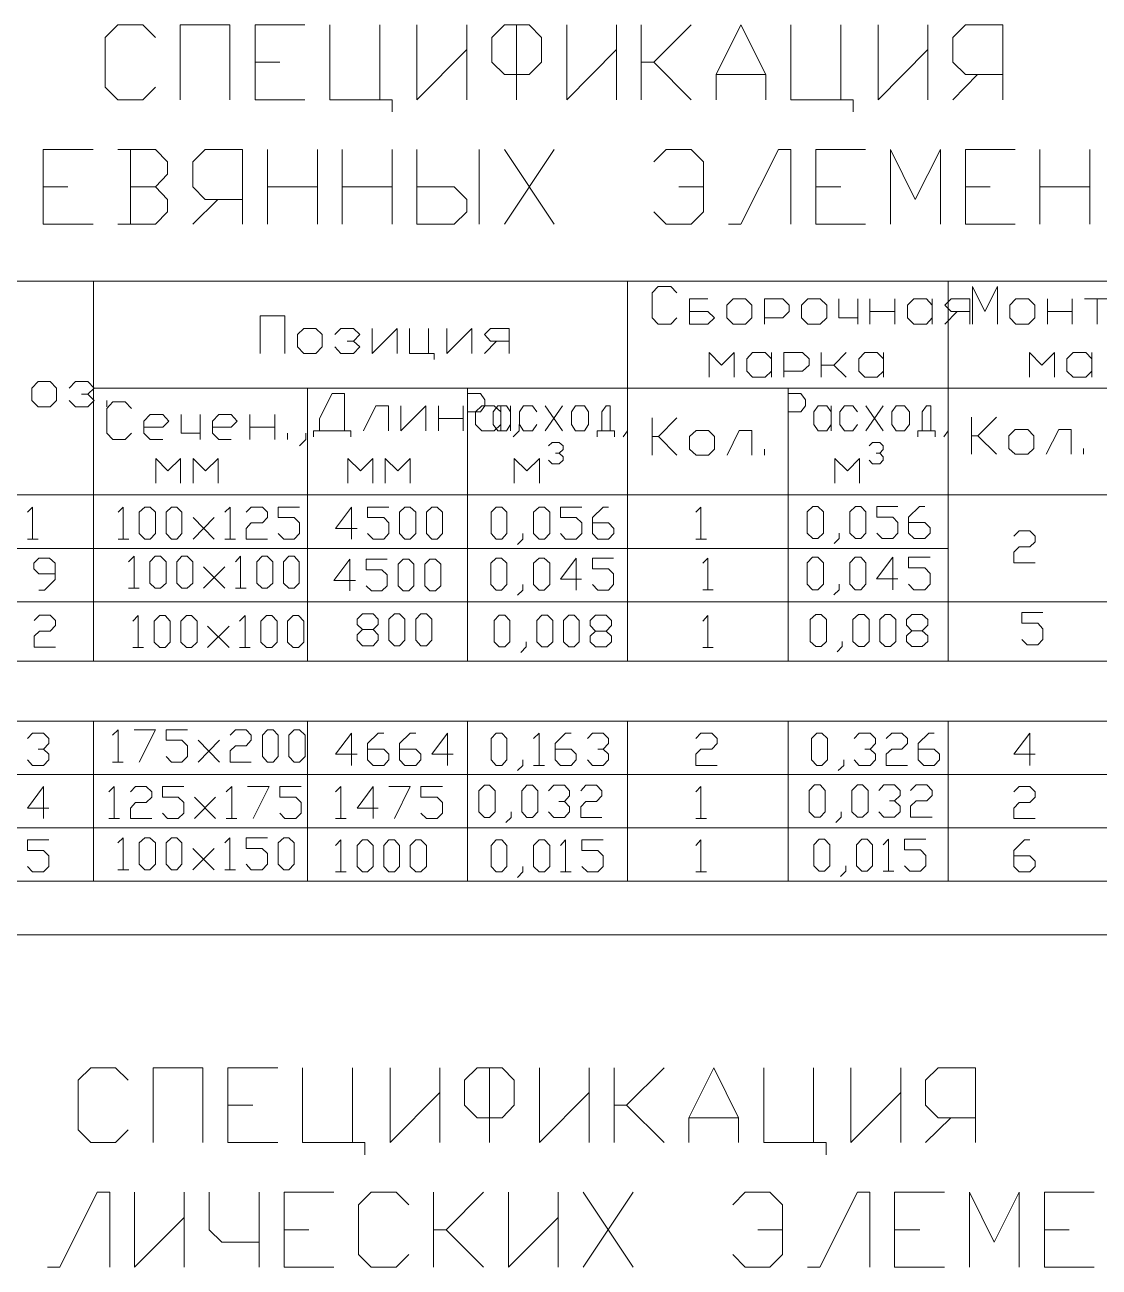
# Model space of a CAD drawing. Header units: millimetres. Extents: x -258556 to -95372, y 16759 to 83874.
# Drawn here: x -128299.7 to -128199.5, y 41719.9 to 41835.8 of the extents above; entities that cross this region are included whole.
import ezdxf

# ---------------------------------------------------------------- set-up
doc = ezdxf.new("R2010")
doc.units = ezdxf.units.MM
doc.header["$LTSCALE"] = 0.5

msp = doc.modelspace()

# ---------------------------------------------------------------- linework, layer by layer
at = {"color": 7, "linetype": 'Continuous', "lineweight": 5, "true_color": 0x000007}
for points in [[(-128287.555, 41830.008), (-128288.725, 41828.838), (-128291.066, 41828.838), (-128292.236, 41830.008), (-128292.236, 41834.655), (-128291.066, 41835.825), (-128288.725, 41835.825), (-128287.555, 41834.655)], [(-128285.249, 41828.838), (-128285.249, 41835.825), (-128280.602, 41835.825), (-128280.602, 41828.838)], [(-128278.261, 41828.838), (-128278.261, 41835.825), (-128273.615, 41835.825)], [(-128271.274, 41828.838), (-128271.274, 41835.825), (-128271.274, 41828.838), (-128266.628, 41828.838), (-128266.628, 41835.825), (-128266.628, 41828.838), (-128265.457, 41828.838), (-128265.457, 41827.702)], [(-128263.151, 41835.825), (-128263.151, 41828.838), (-128258.505, 41833.519), (-128258.505, 41828.838), (-128258.505, 41835.825)], [(-128253.858, 41828.838), (-128253.858, 41835.825), (-128254.994, 41835.825), (-128256.164, 41834.655), (-128256.164, 41832.349), (-128254.994, 41831.179), (-128252.688, 41831.179), (-128251.517, 41832.349), (-128251.517, 41834.655), (-128252.688, 41835.825), (-128253.858, 41835.825)], [(-128249.177, 41835.825), (-128249.177, 41828.838), (-128244.53, 41833.519), (-128244.53, 41828.838), (-128244.53, 41835.825)], [(-128242.224, 41828.838), (-128242.224, 41835.825), (-128242.224, 41835.825)], [(-128237.578, 41835.825), (-128241.054, 41832.349), (-128242.224, 41832.349)], [(-128235.237, 41828.838), (-128235.237, 41831.179), (-128232.931, 41835.825), (-128230.59, 41831.179), (-128230.59, 41828.838)], [(-128228.25, 41828.838), (-128228.25, 41835.825), (-128228.25, 41828.838), (-128223.603, 41828.838), (-128223.603, 41835.825), (-128223.603, 41828.838), (-128222.433, 41828.838), (-128222.433, 41827.702)], [(-128220.127, 41835.825), (-128220.127, 41828.838), (-128215.48, 41833.519), (-128215.48, 41828.838), (-128215.48, 41835.825)], [(-128213.14, 41828.838), (-128210.834, 41831.179), (-128208.493, 41831.179), (-128208.493, 41835.825), (-128211.969, 41835.825), (-128213.14, 41834.655), (-128213.14, 41832.349), (-128211.969, 41831.179), (-128208.493, 41831.179), (-128208.493, 41828.838)], [(-128278.261, 41832.349), (-128275.955, 41832.349), (-128275.955, 41832.349)], [(-128241.054, 41832.349), (-128237.578, 41828.838), (-128237.578, 41828.838)], [(-128235.237, 41831.179), (-128230.59, 41831.179), (-128230.59, 41831.179)], [(-128278.261, 41828.838), (-128273.615, 41828.838), (-128273.615, 41828.838)], [(-128298.018, 41817.239), (-128298.018, 41824.191), (-128293.372, 41824.191)], [(-128287.555, 41820.715), (-128286.419, 41821.885), (-128286.419, 41823.056), (-128287.555, 41824.191), (-128291.066, 41824.191)], [(-128289.895, 41824.191), (-128289.895, 41817.239), (-128289.895, 41817.239)], [(-128284.078, 41817.239), (-128281.738, 41819.545), (-128279.432, 41819.545), (-128279.432, 41824.191), (-128282.908, 41824.191), (-128284.078, 41823.056), (-128284.078, 41820.715), (-128282.908, 41819.545), (-128279.432, 41819.545), (-128279.432, 41817.239)], [(-128277.091, 41817.239), (-128277.091, 41824.191), (-128277.091, 41824.191)], [(-128272.445, 41824.191), (-128272.445, 41817.239), (-128272.445, 41817.239)], [(-128270.138, 41817.239), (-128270.138, 41824.191), (-128270.138, 41824.191)], [(-128265.457, 41824.191), (-128265.457, 41817.239), (-128265.457, 41817.239)], [(-128263.151, 41817.239), (-128259.675, 41817.239), (-128258.505, 41818.375), (-128258.505, 41819.545), (-128259.675, 41820.715), (-128263.151, 41820.715), (-128263.151, 41817.239), (-128263.151, 41824.191)], [(-128257.334, 41824.191), (-128257.334, 41817.239), (-128257.334, 41817.239)], [(-128254.994, 41817.239), (-128250.347, 41824.191), (-128250.347, 41824.191)], [(-128254.994, 41824.191), (-128250.347, 41817.239), (-128250.347, 41817.239)], [(-128241.054, 41818.375), (-128239.884, 41817.239), (-128237.578, 41817.239), (-128236.407, 41818.375), (-128236.407, 41820.715), (-128238.713, 41820.715), (-128236.407, 41820.715), (-128236.407, 41823.056), (-128237.578, 41824.191), (-128239.884, 41824.191), (-128241.054, 41823.056)], [(-128234.067, 41817.239), (-128232.931, 41817.239), (-128229.42, 41824.191), (-128228.25, 41824.191), (-128228.25, 41817.239)], [(-128225.944, 41817.239), (-128225.944, 41824.191), (-128221.297, 41824.191)], [(-128218.957, 41817.239), (-128218.957, 41824.191), (-128216.65, 41819.545), (-128214.31, 41824.191), (-128214.31, 41817.239)], [(-128211.969, 41817.239), (-128211.969, 41824.191), (-128207.323, 41824.191)], [(-128205.017, 41817.239), (-128205.017, 41824.191), (-128205.017, 41824.191)], [(-128200.37, 41824.191), (-128200.37, 41817.239), (-128200.37, 41817.239)], [(-128298.018, 41820.715), (-128295.712, 41820.715), (-128295.712, 41820.715)], [(-128291.066, 41817.239), (-128287.555, 41817.239), (-128286.419, 41818.375), (-128286.419, 41819.545), (-128287.555, 41820.715), (-128289.895, 41820.715)], [(-128277.091, 41820.715), (-128272.445, 41820.715), (-128272.445, 41820.715)], [(-128270.138, 41820.715), (-128265.457, 41820.715), (-128265.457, 41820.715)], [(-128225.944, 41820.715), (-128223.603, 41820.715), (-128223.603, 41820.715)], [(-128211.969, 41820.715), (-128209.663, 41820.715), (-128209.663, 41820.715)], [(-128205.017, 41820.715), (-128200.37, 41820.715), (-128200.37, 41820.715)], [(-128298.018, 41817.239), (-128293.372, 41817.239), (-128293.372, 41817.239)], [(-128225.944, 41817.239), (-128221.297, 41817.239), (-128221.297, 41817.239)], [(-128211.969, 41817.239), (-128207.323, 41817.239), (-128207.323, 41817.239)], [(-128238.885, 41808.496), (-128239.471, 41807.911), (-128240.641, 41807.911), (-128241.192, 41808.496), (-128241.192, 41810.837), (-128240.641, 41811.422), (-128239.471, 41811.422), (-128238.885, 41810.837)], [(-128211.315, 41807.911), (-128211.315, 41811.422), (-128210.145, 41809.081), (-128208.975, 41811.422), (-128208.975, 41807.911)], [(-128235.994, 41810.251), (-128237.715, 41810.251), (-128237.715, 41807.911), (-128235.994, 41807.911), (-128235.375, 41808.496), (-128235.994, 41809.081), (-128237.715, 41809.081)], [(-128230.728, 41807.911), (-128230.728, 41810.251), (-128229.007, 41810.251), (-128228.422, 41809.666), (-128228.422, 41809.081), (-128229.007, 41808.496), (-128230.728, 41808.496)], [(-128223.775, 41810.251), (-128223.775, 41808.496), (-128222.02, 41808.496), (-128222.02, 41810.251), (-128222.02, 41807.911)], [(-128220.884, 41807.911), (-128220.884, 41810.251), (-128220.884, 41809.081), (-128218.543, 41809.081), (-128218.543, 41810.251), (-128218.543, 41807.911)], [(-128213.897, 41807.911), (-128212.727, 41809.081), (-128213.312, 41809.081), (-128213.897, 41809.666), (-128213.312, 41810.251), (-128211.556, 41810.251), (-128211.556, 41809.081), (-128212.727, 41809.081), (-128211.556, 41809.081), (-128211.556, 41807.911)], [(-128204.328, 41807.911), (-128204.328, 41810.251), (-128204.328, 41809.081), (-128202.022, 41809.081), (-128202.022, 41810.251), (-128202.022, 41807.911)], [(-128199.682, 41807.911), (-128199.682, 41810.251), (-128200.852, 41810.251), (-128198.511, 41810.251)], [(-128277.78, 41805.157), (-128277.78, 41808.668), (-128275.473, 41808.668), (-128275.473, 41805.157)], [(-128270.827, 41806.947), (-128270.242, 41807.498), (-128269.071, 41807.498), (-128268.486, 41806.947), (-128269.071, 41806.328), (-128269.657, 41806.328), (-128269.071, 41806.328), (-128268.486, 41805.777), (-128269.071, 41805.157), (-128270.242, 41805.157), (-128270.827, 41805.777)], [(-128267.316, 41807.498), (-128267.316, 41805.157), (-128265.01, 41807.498), (-128265.01, 41805.157)], [(-128263.84, 41807.498), (-128263.84, 41805.157), (-128262.084, 41805.157), (-128262.084, 41807.498), (-128262.084, 41805.157), (-128261.534, 41805.157), (-128261.534, 41804.607)], [(-128260.363, 41807.498), (-128260.363, 41805.157), (-128258.023, 41807.498), (-128258.023, 41805.157)], [(-128256.852, 41805.157), (-128255.717, 41806.328), (-128256.302, 41806.328), (-128256.852, 41806.947), (-128256.302, 41807.498), (-128254.546, 41807.498), (-128254.546, 41806.328), (-128255.717, 41806.328), (-128254.546, 41806.328), (-128254.546, 41805.157)], [(-128235.891, 41802.955), (-128235.891, 41805.261), (-128234.721, 41804.09), (-128233.55, 41805.261), (-128233.55, 41802.955)], [(-128228.904, 41802.955), (-128228.904, 41805.261), (-128227.183, 41805.261), (-128226.563, 41804.676), (-128226.563, 41804.09), (-128227.183, 41803.505), (-128228.904, 41803.505)], [(-128225.427, 41802.955), (-128225.427, 41805.261), (-128225.427, 41804.09), (-128224.257, 41804.09), (-128223.087, 41805.261), (-128224.257, 41804.09), (-128223.087, 41802.955)], [(-128205.98, 41802.955), (-128205.98, 41805.261), (-128204.845, 41804.09), (-128203.674, 41805.261), (-128203.674, 41802.955)], [(-128295.609, 41801.922), (-128295.024, 41802.542), (-128293.853, 41802.542), (-128293.268, 41801.922), (-128293.853, 41801.371), (-128294.439, 41801.371), (-128293.853, 41801.371), (-128293.268, 41800.786), (-128293.853, 41800.201), (-128295.024, 41800.201), (-128295.609, 41800.786)], [(-128292.098, 41800.201), (-128292.098, 41800.786), (-128292.098, 41800.786)], [(-128289.792, 41797.723), (-128290.377, 41797.138), (-128291.513, 41797.138), (-128292.098, 41797.723), (-128292.098, 41800.029), (-128291.513, 41800.648), (-128290.377, 41800.648), (-128289.792, 41800.029)], [(-128272.789, 41797.379), (-128272.789, 41797.964), (-128269.897, 41797.964), (-128269.897, 41801.44), (-128271.068, 41801.44), (-128272.238, 41799.1), (-128272.238, 41797.964), (-128269.312, 41797.964), (-128269.312, 41797.379)], [(-128258.436, 41797.964), (-128258.436, 41801.44), (-128257.231, 41801.44), (-128256.818, 41800.855), (-128256.818, 41800.27), (-128257.231, 41799.719), (-128258.436, 41799.719)], [(-128228.525, 41797.964), (-128228.525, 41801.44), (-128227.32, 41801.44), (-128226.907, 41800.855), (-128226.907, 41800.27), (-128227.32, 41799.719), (-128228.525, 41799.719)], [(-128288.622, 41798.308), (-128286.866, 41798.308), (-128286.316, 41798.859), (-128286.866, 41799.478), (-128288.037, 41799.478), (-128288.622, 41798.859), (-128288.622, 41797.723), (-128288.037, 41797.138), (-128286.866, 41797.138)], [(-128285.145, 41799.478), (-128285.145, 41797.723), (-128283.39, 41797.723), (-128283.39, 41799.478), (-128283.39, 41797.138)], [(-128282.22, 41798.308), (-128280.499, 41798.308), (-128279.914, 41798.859), (-128280.499, 41799.478), (-128281.635, 41799.478), (-128282.22, 41798.859), (-128282.22, 41797.723), (-128281.635, 41797.138), (-128280.499, 41797.138)], [(-128278.743, 41797.138), (-128278.743, 41799.478), (-128278.743, 41798.308), (-128276.403, 41798.308), (-128276.403, 41799.478), (-128276.403, 41797.138)], [(-128268.142, 41797.964), (-128266.972, 41800.27), (-128265.802, 41800.27), (-128265.802, 41797.964)], [(-128264.666, 41800.27), (-128264.666, 41797.964), (-128262.325, 41800.27), (-128262.325, 41797.964)], [(-128261.155, 41797.964), (-128261.155, 41800.27), (-128261.155, 41799.1), (-128258.849, 41799.1), (-128258.849, 41800.27), (-128258.849, 41797.964)], [(-128251.965, 41798.549), (-128252.378, 41797.964), (-128253.204, 41797.964), (-128253.583, 41798.549), (-128253.583, 41799.719), (-128253.204, 41800.27), (-128252.378, 41800.27), (-128251.965, 41799.719)], [(-128251.173, 41797.964), (-128249.556, 41800.27), (-128249.556, 41800.27)], [(-128251.173, 41800.27), (-128249.556, 41797.964), (-128249.556, 41797.964)], [(-128246.32, 41797.379), (-128246.32, 41797.964), (-128245.907, 41797.964), (-128245.907, 41799.719), (-128245.494, 41800.27), (-128245.115, 41800.27), (-128245.115, 41797.964), (-128245.907, 41797.964), (-128244.702, 41797.964), (-128244.702, 41797.379)], [(-128222.054, 41798.549), (-128222.467, 41797.964), (-128223.259, 41797.964), (-128223.706, 41798.549), (-128223.706, 41799.719), (-128223.259, 41800.27), (-128222.467, 41800.27), (-128222.054, 41799.719)], [(-128221.263, 41797.964), (-128219.645, 41800.27), (-128219.645, 41800.27)], [(-128221.263, 41800.27), (-128219.645, 41797.964), (-128219.645, 41797.964)], [(-128216.409, 41797.379), (-128216.409, 41797.964), (-128215.996, 41797.964), (-128215.996, 41799.719), (-128215.618, 41800.27), (-128215.205, 41800.27), (-128215.205, 41797.964), (-128215.996, 41797.964), (-128214.792, 41797.964), (-128214.792, 41797.379)], [(-128253.617, 41798.549), (-128253.617, 41797.964), (-128254.168, 41797.379)], [(-128243.498, 41798.549), (-128243.498, 41797.964), (-128243.911, 41797.379)], [(-128241.192, 41795.692), (-128241.192, 41799.168), (-128241.192, 41799.168)], [(-128238.885, 41799.168), (-128240.606, 41797.413), (-128241.192, 41797.413)], [(-128213.587, 41798.549), (-128213.587, 41797.964), (-128214, 41797.379)], [(-128211.419, 41795.761), (-128211.419, 41799.237), (-128211.419, 41799.237)], [(-128209.078, 41799.237), (-128210.799, 41797.482), (-128211.419, 41797.482)], [(-128275.233, 41797.138), (-128275.233, 41797.723), (-128275.233, 41797.723)], [(-128273.512, 41797.723), (-128273.512, 41797.138), (-128274.097, 41796.553)], [(-128240.606, 41797.413), (-128238.885, 41795.692), (-128238.885, 41795.692)], [(-128234.204, 41795.692), (-128233.069, 41797.998), (-128231.898, 41797.998), (-128231.898, 41795.692)], [(-128210.799, 41797.482), (-128209.078, 41795.761), (-128209.078, 41795.761)], [(-128204.431, 41795.761), (-128203.261, 41798.067), (-128202.091, 41798.067), (-128202.091, 41795.761)], [(-128250.863, 41796.553), (-128250.519, 41796.862), (-128249.865, 41796.862), (-128249.521, 41796.553), (-128249.521, 41796.208), (-128249.865, 41795.864), (-128250.209, 41795.864)], [(-128230.728, 41795.692), (-128230.728, 41796.243), (-128230.728, 41796.243)], [(-128220.953, 41796.553), (-128220.643, 41796.862), (-128219.955, 41796.862), (-128219.645, 41796.553), (-128219.645, 41796.208), (-128219.955, 41795.864), (-128220.299, 41795.864)], [(-128200.955, 41795.761), (-128200.955, 41796.312), (-128200.955, 41796.312)], [(-128287.52, 41793.076), (-128287.52, 41795.382), (-128286.384, 41794.212), (-128285.214, 41795.382), (-128285.214, 41793.076)], [(-128284.044, 41793.076), (-128284.044, 41795.382), (-128282.874, 41794.212), (-128281.703, 41795.382), (-128281.703, 41793.076)], [(-128269.588, 41793.076), (-128269.588, 41795.382), (-128268.417, 41794.212), (-128267.282, 41795.382), (-128267.282, 41793.076)], [(-128266.111, 41793.076), (-128266.111, 41795.382), (-128264.941, 41794.212), (-128263.771, 41795.382), (-128263.771, 41793.076)], [(-128254.064, 41793.076), (-128254.064, 41795.382), (-128252.894, 41794.212), (-128251.724, 41795.382), (-128251.724, 41793.076)], [(-128249.865, 41795.864), (-128249.521, 41795.52), (-128249.521, 41795.21), (-128249.865, 41794.866), (-128250.519, 41794.866), (-128250.863, 41795.21)], [(-128224.154, 41793.076), (-128224.154, 41795.382), (-128222.984, 41794.212), (-128221.848, 41795.382), (-128221.848, 41793.076)], [(-128219.955, 41795.864), (-128219.645, 41795.52), (-128219.645, 41795.21), (-128219.955, 41794.866), (-128220.643, 41794.866), (-128220.953, 41795.21)], [(-128299.498, 41790.357), (-128299.016, 41790.839), (-128299.016, 41787.844)], [(-128291.031, 41790.357), (-128290.549, 41790.839), (-128290.549, 41787.844)], [(-128281.084, 41790.357), (-128280.568, 41790.839), (-128280.568, 41787.844)], [(-128279.088, 41790.357), (-128278.606, 41790.839), (-128277.573, 41790.839), (-128277.091, 41790.357), (-128277.091, 41789.875), (-128277.573, 41789.359), (-128278.606, 41789.359), (-128279.088, 41788.843), (-128279.088, 41787.844), (-128277.091, 41787.844)], [(-128276.093, 41788.361), (-128275.577, 41787.844), (-128274.613, 41787.844), (-128274.097, 41788.361), (-128274.097, 41789.359), (-128274.613, 41789.875), (-128276.093, 41789.875), (-128276.093, 41790.839), (-128274.097, 41790.839)], [(-128268.727, 41788.843), (-128270.758, 41788.843), (-128269.244, 41790.839), (-128269.244, 41787.844)], [(-128267.763, 41788.361), (-128267.247, 41787.844), (-128266.249, 41787.844), (-128265.767, 41788.361), (-128265.767, 41789.359), (-128266.249, 41789.875), (-128267.763, 41789.875), (-128267.763, 41790.839), (-128265.767, 41790.839)], [(-128249.762, 41788.361), (-128249.28, 41787.844), (-128248.282, 41787.844), (-128247.766, 41788.361), (-128247.766, 41789.359), (-128248.282, 41789.875), (-128249.762, 41789.875), (-128249.762, 41790.839), (-128247.766, 41790.839)], [(-128246.768, 41789.359), (-128245.287, 41789.359), (-128244.771, 41788.843), (-128244.771, 41788.361), (-128245.287, 41787.844), (-128246.286, 41787.844), (-128246.768, 41788.361), (-128246.768, 41789.875), (-128245.769, 41790.839), (-128245.287, 41790.839)], [(-128237.13, 41790.357), (-128236.648, 41790.839), (-128236.648, 41787.844)], [(-128220.23, 41788.395), (-128219.748, 41787.913), (-128218.75, 41787.913), (-128218.268, 41788.395), (-128218.268, 41789.393), (-128218.75, 41789.91), (-128220.23, 41789.91), (-128220.23, 41790.908), (-128218.268, 41790.908)], [(-128217.27, 41789.393), (-128215.756, 41789.393), (-128215.274, 41788.911), (-128215.274, 41788.395), (-128215.756, 41787.913), (-128216.754, 41787.913), (-128217.27, 41788.395), (-128217.27, 41789.91), (-128216.272, 41790.908), (-128215.756, 41790.908)], [(-128284.044, 41787.844), (-128282.082, 41789.875), (-128282.082, 41789.875)], [(-128284.044, 41789.875), (-128282.082, 41787.844), (-128282.082, 41787.844)], [(-128253.273, 41788.361), (-128253.273, 41787.844), (-128253.755, 41787.362)], [(-128223.741, 41788.395), (-128223.741, 41787.913), (-128224.223, 41787.431)], [(-128207.46, 41788.12), (-128206.944, 41788.636), (-128205.946, 41788.636), (-128205.464, 41788.12), (-128205.464, 41787.603), (-128205.946, 41787.122), (-128206.944, 41787.122), (-128207.46, 41786.64), (-128207.46, 41785.642), (-128205.464, 41785.642)], [(-128299.498, 41787.844), (-128298.5, 41787.844), (-128298.5, 41787.844)], [(-128291.031, 41787.844), (-128290.033, 41787.844), (-128290.033, 41787.844)], [(-128281.084, 41787.844), (-128280.086, 41787.844), (-128280.086, 41787.844)], [(-128237.13, 41787.844), (-128236.132, 41787.844), (-128236.132, 41787.844)], [(-128298.431, 41783.094), (-128297.915, 41783.094), (-128296.917, 41784.093), (-128296.917, 41785.607), (-128297.433, 41786.089), (-128298.431, 41786.089), (-128298.913, 41785.607), (-128298.913, 41785.091), (-128298.431, 41784.609), (-128296.917, 41784.609)], [(-128290.067, 41785.745), (-128289.551, 41786.261), (-128289.551, 41783.267)], [(-128280.086, 41785.745), (-128279.604, 41786.261), (-128279.604, 41783.267)], [(-128268.899, 41783.989), (-128270.896, 41783.989), (-128269.416, 41785.986), (-128269.416, 41783.026)], [(-128267.901, 41783.507), (-128267.385, 41783.026), (-128266.421, 41783.026), (-128265.939, 41783.507), (-128265.939, 41784.506), (-128266.421, 41784.988), (-128267.901, 41784.988), (-128267.901, 41785.986), (-128265.939, 41785.986)], [(-128247.8, 41784.127), (-128249.762, 41784.127), (-128248.282, 41786.089), (-128248.282, 41783.094)], [(-128246.768, 41783.611), (-128246.286, 41783.094), (-128245.287, 41783.094), (-128244.806, 41783.611), (-128244.806, 41784.609), (-128245.287, 41785.091), (-128246.768, 41785.091), (-128246.768, 41786.089), (-128244.806, 41786.089)], [(-128236.476, 41785.607), (-128235.994, 41786.089), (-128235.994, 41783.129)], [(-128218.268, 41784.161), (-128220.264, 41784.161), (-128218.75, 41786.158), (-128218.75, 41783.129)], [(-128217.27, 41783.645), (-128216.788, 41783.129), (-128215.756, 41783.129), (-128215.274, 41783.645), (-128215.274, 41784.643), (-128215.756, 41785.16), (-128217.27, 41785.16), (-128217.27, 41786.158), (-128215.274, 41786.158)], [(-128283.08, 41783.267), (-128281.084, 41785.263), (-128281.084, 41785.263)], [(-128283.08, 41785.263), (-128281.084, 41783.267), (-128281.084, 41783.267)], [(-128290.067, 41783.267), (-128289.069, 41783.267), (-128289.069, 41783.267)], [(-128280.086, 41783.267), (-128279.088, 41783.267), (-128279.088, 41783.267)], [(-128253.273, 41783.611), (-128253.273, 41783.094), (-128253.755, 41782.613)], [(-128223.741, 41783.645), (-128223.741, 41783.129), (-128224.257, 41782.647)], [(-128236.476, 41783.129), (-128235.512, 41783.129), (-128235.512, 41783.129)], [(-128206.703, 41778.482), (-128206.221, 41778), (-128205.223, 41778), (-128204.741, 41778.482), (-128204.741, 41779.48), (-128205.223, 41779.997), (-128206.703, 41779.997), (-128206.703, 41780.995), (-128204.741, 41780.995)], [(-128298.879, 41780.272), (-128298.362, 41780.754), (-128297.364, 41780.754), (-128296.882, 41780.272), (-128296.882, 41779.79), (-128297.364, 41779.274), (-128298.362, 41779.274), (-128298.879, 41778.792), (-128298.879, 41777.759), (-128296.882, 41777.759)], [(-128289.654, 41780.203), (-128289.172, 41780.72), (-128289.172, 41777.725)], [(-128279.707, 41780.203), (-128279.191, 41780.72), (-128279.191, 41777.725)], [(-128267.247, 41779.412), (-128266.765, 41778.93), (-128266.765, 41778.413), (-128267.247, 41777.897), (-128268.245, 41777.897), (-128268.727, 41778.413), (-128268.727, 41778.93), (-128268.245, 41779.412), (-128267.247, 41779.412), (-128266.765, 41779.893), (-128266.765, 41780.375), (-128267.247, 41780.892), (-128268.245, 41780.892), (-128268.727, 41780.375), (-128268.727, 41779.893), (-128268.245, 41779.412)], [(-128245.494, 41779.274), (-128245.012, 41778.792), (-128245.012, 41778.276), (-128245.494, 41777.794), (-128246.492, 41777.794), (-128246.974, 41778.276), (-128246.974, 41778.792), (-128246.492, 41779.274), (-128245.494, 41779.274), (-128245.012, 41779.79), (-128245.012, 41780.272), (-128245.494, 41780.754), (-128246.492, 41780.754), (-128246.974, 41780.272), (-128246.974, 41779.79), (-128246.492, 41779.274)], [(-128236.476, 41780.203), (-128235.994, 41780.72), (-128235.994, 41777.725)], [(-128215.996, 41779.308), (-128215.48, 41778.826), (-128215.48, 41778.31), (-128215.996, 41777.828), (-128216.96, 41777.828), (-128217.476, 41778.31), (-128217.476, 41778.826), (-128216.96, 41779.308), (-128215.996, 41779.308), (-128215.48, 41779.825), (-128215.48, 41780.341), (-128215.996, 41780.823), (-128216.96, 41780.823), (-128217.476, 41780.341), (-128217.476, 41779.825), (-128216.96, 41779.308)], [(-128282.702, 41777.725), (-128280.671, 41779.721), (-128280.671, 41779.721)], [(-128282.702, 41779.721), (-128280.671, 41777.725), (-128280.671, 41777.725)], [(-128289.654, 41777.725), (-128288.656, 41777.725), (-128288.656, 41777.725)], [(-128279.707, 41777.725), (-128278.709, 41777.725), (-128278.709, 41777.725)], [(-128252.963, 41778.276), (-128252.963, 41777.794), (-128253.445, 41777.278)], [(-128236.476, 41777.725), (-128235.512, 41777.725), (-128235.512, 41777.725)], [(-128223.465, 41778.31), (-128223.465, 41777.828), (-128223.947, 41777.346)], [(-128299.498, 41769.258), (-128299.016, 41769.74), (-128297.984, 41769.74), (-128297.502, 41769.258), (-128297.502, 41768.776), (-128297.984, 41768.26), (-128298.5, 41768.26)], [(-128291.547, 41769.568), (-128291.031, 41770.049), (-128291.031, 41767.055)], [(-128289.551, 41770.049), (-128287.555, 41770.049), (-128289.069, 41767.055)], [(-128286.557, 41767.571), (-128286.04, 41767.055), (-128285.077, 41767.055), (-128284.56, 41767.571), (-128284.56, 41768.569), (-128285.077, 41769.086), (-128286.557, 41769.086), (-128286.557, 41770.049), (-128284.56, 41770.049)], [(-128280.568, 41769.568), (-128280.086, 41770.049), (-128279.088, 41770.049), (-128278.606, 41769.568), (-128278.606, 41769.086), (-128279.088, 41768.569), (-128280.086, 41768.569), (-128280.568, 41768.088), (-128280.568, 41767.055), (-128278.606, 41767.055)], [(-128268.727, 41767.778), (-128270.758, 41767.778), (-128269.244, 41769.74), (-128269.244, 41766.745)], [(-128267.763, 41768.26), (-128266.249, 41768.26), (-128265.767, 41767.778), (-128265.767, 41767.261), (-128266.249, 41766.745), (-128267.247, 41766.745), (-128267.763, 41767.261), (-128267.763, 41768.776), (-128266.765, 41769.74), (-128266.249, 41769.74)], [(-128264.769, 41768.26), (-128263.255, 41768.26), (-128262.773, 41767.778), (-128262.773, 41767.261), (-128263.255, 41766.745), (-128264.287, 41766.745), (-128264.769, 41767.261), (-128264.769, 41768.776), (-128263.771, 41769.74), (-128263.255, 41769.74)], [(-128259.778, 41767.778), (-128261.774, 41767.778), (-128260.294, 41769.74), (-128260.294, 41766.745)], [(-128252.275, 41769.258), (-128251.758, 41769.74), (-128251.758, 41766.745)], [(-128250.244, 41768.26), (-128248.764, 41768.26), (-128248.282, 41767.778), (-128248.282, 41767.261), (-128248.764, 41766.745), (-128249.762, 41766.745), (-128250.244, 41767.261), (-128250.244, 41768.776), (-128249.28, 41769.74), (-128248.764, 41769.74)], [(-128247.249, 41769.258), (-128246.768, 41769.74), (-128245.769, 41769.74), (-128245.287, 41769.258), (-128245.287, 41768.776), (-128245.769, 41768.26), (-128246.286, 41768.26)], [(-128237.13, 41769.258), (-128236.648, 41769.74), (-128235.65, 41769.74), (-128235.134, 41769.258), (-128235.134, 41768.776), (-128235.65, 41768.26), (-128236.648, 41768.26), (-128237.13, 41767.778), (-128237.13, 41766.745), (-128235.134, 41766.745)], [(-128222.364, 41769.258), (-128221.882, 41769.74), (-128220.85, 41769.74), (-128220.368, 41769.258), (-128220.368, 41768.776), (-128220.85, 41768.26), (-128221.366, 41768.26)], [(-128219.37, 41769.258), (-128218.853, 41769.74), (-128217.89, 41769.74), (-128217.373, 41769.258), (-128217.373, 41768.776), (-128217.89, 41768.26), (-128218.853, 41768.26), (-128219.37, 41767.778), (-128219.37, 41766.745), (-128217.373, 41766.745)], [(-128216.375, 41768.26), (-128214.895, 41768.26), (-128214.379, 41767.778), (-128214.379, 41767.261), (-128214.895, 41766.745), (-128215.859, 41766.745), (-128216.375, 41767.261), (-128216.375, 41768.776), (-128215.377, 41769.74), (-128214.895, 41769.74)], [(-128205.464, 41767.778), (-128207.46, 41767.778), (-128205.946, 41769.74), (-128205.946, 41766.745)], [(-128297.984, 41768.26), (-128297.502, 41767.778), (-128297.502, 41767.261), (-128297.984, 41766.745), (-128299.016, 41766.745), (-128299.498, 41767.261)], [(-128283.562, 41767.055), (-128281.566, 41769.086), (-128281.566, 41769.086)], [(-128283.562, 41769.086), (-128281.566, 41767.055), (-128281.566, 41767.055)], [(-128245.769, 41768.26), (-128245.287, 41767.778), (-128245.287, 41767.261), (-128245.769, 41766.745), (-128246.768, 41766.745), (-128247.249, 41767.261)], [(-128220.85, 41768.26), (-128220.368, 41767.778), (-128220.368, 41767.261), (-128220.85, 41766.745), (-128221.882, 41766.745), (-128222.364, 41767.261)], [(-128291.547, 41767.055), (-128290.549, 41767.055), (-128290.549, 41767.055)], [(-128253.273, 41767.261), (-128253.273, 41766.745), (-128253.755, 41766.263)], [(-128223.328, 41767.261), (-128223.328, 41766.745), (-128223.844, 41766.263)], [(-128252.275, 41766.745), (-128251.242, 41766.745), (-128251.242, 41766.745)], [(-128297.502, 41762.752), (-128299.498, 41762.752), (-128297.984, 41764.783), (-128297.984, 41761.789)], [(-128291.892, 41764.267), (-128291.41, 41764.783), (-128291.41, 41761.789)], [(-128289.895, 41764.267), (-128289.413, 41764.783), (-128288.415, 41764.783), (-128287.899, 41764.267), (-128287.899, 41763.785), (-128288.415, 41763.269), (-128289.413, 41763.269), (-128289.895, 41762.752), (-128289.895, 41761.789), (-128287.899, 41761.789)], [(-128286.901, 41762.271), (-128286.419, 41761.789), (-128285.421, 41761.789), (-128284.904, 41762.271), (-128284.904, 41763.269), (-128285.421, 41763.785), (-128286.901, 41763.785), (-128286.901, 41764.783), (-128284.904, 41764.783)], [(-128280.946, 41764.267), (-128280.43, 41764.783), (-128280.43, 41761.789)], [(-128278.95, 41764.783), (-128276.953, 41764.783), (-128278.434, 41761.789)], [(-128275.955, 41762.271), (-128275.473, 41761.789), (-128274.441, 41761.789), (-128273.959, 41762.271), (-128273.959, 41763.269), (-128274.441, 41763.785), (-128275.955, 41763.785), (-128275.955, 41764.783), (-128273.959, 41764.783)], [(-128270.758, 41764.267), (-128270.242, 41764.783), (-128270.242, 41761.789)], [(-128266.765, 41762.752), (-128268.727, 41762.752), (-128267.247, 41764.783), (-128267.247, 41761.789)], [(-128265.767, 41764.783), (-128263.771, 41764.783), (-128265.251, 41761.789)], [(-128262.773, 41762.271), (-128262.256, 41761.789), (-128261.258, 41761.789), (-128260.776, 41762.271), (-128260.776, 41763.269), (-128261.258, 41763.785), (-128262.773, 41763.785), (-128262.773, 41764.783), (-128260.776, 41764.783)], [(-128250.863, 41764.37), (-128250.382, 41764.887), (-128249.383, 41764.887), (-128248.902, 41764.37), (-128248.902, 41763.888), (-128249.383, 41763.372), (-128249.9, 41763.372)], [(-128247.869, 41764.37), (-128247.387, 41764.887), (-128246.389, 41764.887), (-128245.907, 41764.37), (-128245.907, 41763.888), (-128246.389, 41763.372), (-128247.387, 41763.372), (-128247.869, 41762.89), (-128247.869, 41761.892), (-128245.907, 41761.892)], [(-128237.13, 41764.267), (-128236.648, 41764.783), (-128236.648, 41761.789)], [(-128220.058, 41764.405), (-128219.576, 41764.921), (-128218.578, 41764.921), (-128218.062, 41764.405), (-128218.062, 41763.923), (-128218.578, 41763.441), (-128219.06, 41763.441)], [(-128217.098, 41764.405), (-128216.582, 41764.921), (-128215.583, 41764.921), (-128215.067, 41764.405), (-128215.067, 41763.923), (-128215.583, 41763.441), (-128216.582, 41763.441), (-128217.098, 41762.925), (-128217.098, 41761.926), (-128215.067, 41761.926)], [(-128207.46, 41764.267), (-128206.944, 41764.783), (-128205.946, 41764.783), (-128205.464, 41764.267), (-128205.464, 41763.785), (-128205.946, 41763.269), (-128206.944, 41763.269), (-128207.46, 41762.752), (-128207.46, 41761.789), (-128205.464, 41761.789)], [(-128283.906, 41761.789), (-128281.944, 41763.785), (-128281.944, 41763.785)], [(-128283.906, 41763.785), (-128281.944, 41761.789), (-128281.944, 41761.789)], [(-128254.374, 41762.408), (-128254.374, 41761.892), (-128254.856, 41761.41)], [(-128249.383, 41763.372), (-128248.902, 41762.89), (-128248.902, 41762.408), (-128249.383, 41761.892), (-128250.382, 41761.892), (-128250.863, 41762.408)], [(-128223.569, 41762.408), (-128223.569, 41761.926), (-128224.051, 41761.41)], [(-128218.578, 41763.441), (-128218.062, 41762.925), (-128218.062, 41762.408), (-128218.578, 41761.926), (-128219.576, 41761.926), (-128220.058, 41762.408)], [(-128291.892, 41761.789), (-128290.893, 41761.789), (-128290.893, 41761.789)], [(-128280.946, 41761.789), (-128279.948, 41761.789), (-128279.948, 41761.789)], [(-128270.758, 41761.789), (-128269.76, 41761.789), (-128269.76, 41761.789)], [(-128237.13, 41761.789), (-128236.132, 41761.789), (-128236.132, 41761.789)], [(-128299.498, 41757.314), (-128299.016, 41756.798), (-128297.984, 41756.798), (-128297.502, 41757.314), (-128297.502, 41758.312), (-128297.984, 41758.794), (-128299.498, 41758.794), (-128299.498, 41759.792), (-128297.502, 41759.792)], [(-128291.066, 41759.517), (-128290.549, 41759.999), (-128290.549, 41757.004)], [(-128284.078, 41757.004), (-128282.082, 41759.001), (-128282.082, 41759.001)], [(-128284.078, 41759.001), (-128282.082, 41757.004), (-128282.082, 41757.004)], [(-128281.084, 41759.517), (-128280.602, 41759.999), (-128280.602, 41757.004)], [(-128279.088, 41757.521), (-128278.606, 41757.004), (-128277.607, 41757.004), (-128277.091, 41757.521), (-128277.091, 41758.519), (-128277.607, 41759.001), (-128279.088, 41759.001), (-128279.088, 41759.999), (-128277.091, 41759.999)], [(-128270.758, 41759.276), (-128270.242, 41759.792), (-128270.242, 41756.798)], [(-128249.762, 41759.276), (-128249.28, 41759.792), (-128249.28, 41756.798)], [(-128247.766, 41757.314), (-128247.249, 41756.798), (-128246.286, 41756.798), (-128245.769, 41757.314), (-128245.769, 41758.312), (-128246.286, 41758.794), (-128247.766, 41758.794), (-128247.766, 41759.792), (-128245.769, 41759.792)], [(-128237.13, 41759.276), (-128236.648, 41759.792), (-128236.648, 41756.798)], [(-128219.645, 41759.345), (-128219.163, 41759.861), (-128219.163, 41756.867)], [(-128217.649, 41757.383), (-128217.167, 41756.867), (-128216.169, 41756.867), (-128215.652, 41757.383), (-128215.652, 41758.347), (-128216.169, 41758.863), (-128217.649, 41758.863), (-128217.649, 41759.861), (-128215.652, 41759.861)], [(-128207.46, 41758.312), (-128205.946, 41758.312), (-128205.464, 41757.796), (-128205.464, 41757.314), (-128205.946, 41756.798), (-128206.944, 41756.798), (-128207.46, 41757.314), (-128207.46, 41758.794), (-128206.462, 41759.792), (-128205.946, 41759.792)], [(-128291.066, 41757.004), (-128290.033, 41757.004), (-128290.033, 41757.004)], [(-128281.084, 41757.004), (-128280.086, 41757.004), (-128280.086, 41757.004)], [(-128270.758, 41756.798), (-128269.76, 41756.798), (-128269.76, 41756.798)], [(-128253.273, 41757.314), (-128253.273, 41756.798), (-128253.755, 41756.282)], [(-128249.762, 41756.798), (-128248.764, 41756.798), (-128248.764, 41756.798)], [(-128237.13, 41756.798), (-128236.132, 41756.798), (-128236.132, 41756.798)], [(-128223.121, 41757.383), (-128223.121, 41756.867), (-128223.638, 41756.385)], [(-128219.645, 41756.867), (-128218.647, 41756.867), (-128218.647, 41756.867)], [(-128290.102, 41732.739), (-128291.272, 41731.568), (-128293.578, 41731.568), (-128294.748, 41732.739), (-128294.748, 41737.385), (-128293.578, 41738.521), (-128291.272, 41738.521), (-128290.102, 41737.385)], [(-128287.761, 41731.568), (-128287.761, 41738.521), (-128283.115, 41738.521), (-128283.115, 41731.568)], [(-128280.808, 41731.568), (-128280.808, 41738.521), (-128276.127, 41738.521)], [(-128273.821, 41731.568), (-128273.821, 41738.521), (-128273.821, 41731.568), (-128269.175, 41731.568), (-128269.175, 41738.521), (-128269.175, 41731.568), (-128268.004, 41731.568), (-128268.004, 41730.398)], [(-128265.664, 41738.521), (-128265.664, 41731.568), (-128261.017, 41736.215), (-128261.017, 41731.568), (-128261.017, 41738.521)], [(-128256.371, 41731.568), (-128256.371, 41738.521), (-128257.541, 41738.521), (-128258.711, 41737.385), (-128258.711, 41735.045), (-128257.541, 41733.874), (-128255.2, 41733.874), (-128254.064, 41735.045), (-128254.064, 41737.385), (-128255.2, 41738.521), (-128256.371, 41738.521)], [(-128251.724, 41738.521), (-128251.724, 41731.568), (-128247.077, 41736.215), (-128247.077, 41731.568), (-128247.077, 41738.521)], [(-128244.737, 41731.568), (-128244.737, 41738.521), (-128244.737, 41738.521)], [(-128240.09, 41738.521), (-128243.601, 41735.045), (-128244.737, 41735.045)], [(-128237.784, 41731.568), (-128237.784, 41733.874), (-128235.443, 41738.521), (-128233.137, 41733.874), (-128233.137, 41731.568)], [(-128230.797, 41731.568), (-128230.797, 41738.521), (-128230.797, 41731.568), (-128226.15, 41731.568), (-128226.15, 41738.521), (-128226.15, 41731.568), (-128224.98, 41731.568), (-128224.98, 41730.398)], [(-128222.674, 41738.521), (-128222.674, 41731.568), (-128217.993, 41736.215), (-128217.993, 41731.568), (-128217.993, 41738.521)], [(-128215.687, 41731.568), (-128213.346, 41733.874), (-128211.04, 41733.874), (-128211.04, 41738.521), (-128214.516, 41738.521), (-128215.687, 41737.385), (-128215.687, 41735.045), (-128214.516, 41733.874), (-128211.04, 41733.874), (-128211.04, 41731.568)], [(-128280.808, 41735.045), (-128278.468, 41735.045), (-128278.468, 41735.045)], [(-128243.601, 41735.045), (-128240.09, 41731.568), (-128240.09, 41731.568)], [(-128237.784, 41733.874), (-128233.137, 41733.874), (-128233.137, 41733.874)], [(-128280.808, 41731.568), (-128276.127, 41731.568), (-128276.127, 41731.568)], [(-128297.64, 41719.935), (-128296.469, 41719.935), (-128292.993, 41726.922), (-128291.823, 41726.922), (-128291.823, 41719.935)], [(-128289.517, 41726.922), (-128289.517, 41719.935), (-128284.87, 41724.581), (-128284.87, 41719.935), (-128284.87, 41726.922)], [(-128282.529, 41726.922), (-128282.529, 41723.411), (-128281.359, 41722.275), (-128277.883, 41722.275), (-128277.883, 41726.922), (-128277.883, 41719.935)], [(-128275.542, 41719.935), (-128275.542, 41726.922), (-128270.896, 41726.922)], [(-128263.908, 41721.105), (-128265.079, 41719.935), (-128267.419, 41719.935), (-128268.59, 41721.105), (-128268.59, 41725.751), (-128267.419, 41726.922), (-128265.079, 41726.922), (-128263.908, 41725.751)], [(-128261.602, 41719.935), (-128261.602, 41726.922), (-128261.602, 41726.922)], [(-128256.956, 41726.922), (-128260.432, 41723.411), (-128261.602, 41723.411)], [(-128254.615, 41726.922), (-128254.615, 41719.935), (-128249.969, 41724.581), (-128249.969, 41719.935), (-128249.969, 41726.922)], [(-128247.628, 41719.935), (-128242.981, 41726.922), (-128242.981, 41726.922)], [(-128247.628, 41726.922), (-128242.981, 41719.935), (-128242.981, 41719.935)], [(-128233.688, 41721.105), (-128232.518, 41719.935), (-128230.212, 41719.935), (-128229.041, 41721.105), (-128229.041, 41723.411), (-128231.348, 41723.411), (-128229.041, 41723.411), (-128229.041, 41725.751), (-128230.212, 41726.922), (-128232.518, 41726.922), (-128233.688, 41725.751)], [(-128226.701, 41719.935), (-128225.565, 41719.935), (-128222.054, 41726.922), (-128220.884, 41726.922), (-128220.884, 41719.935)], [(-128218.578, 41719.935), (-128218.578, 41726.922), (-128213.931, 41726.922)], [(-128211.591, 41719.935), (-128211.591, 41726.922), (-128209.285, 41722.275), (-128206.944, 41726.922), (-128206.944, 41719.935)], [(-128204.604, 41719.935), (-128204.604, 41726.922), (-128199.957, 41726.922)], [(-128275.542, 41723.411), (-128273.236, 41723.411), (-128273.236, 41723.411)], [(-128260.432, 41723.411), (-128256.956, 41719.935), (-128256.956, 41719.935)], [(-128218.578, 41723.411), (-128216.237, 41723.411), (-128216.237, 41723.411)], [(-128204.604, 41723.411), (-128202.297, 41723.411), (-128202.297, 41723.411)], [(-128275.542, 41719.935), (-128270.896, 41719.935), (-128270.896, 41719.935)], [(-128218.578, 41719.935), (-128213.931, 41719.935), (-128213.931, 41719.935)], [(-128204.604, 41719.935), (-128199.957, 41719.935), (-128199.957, 41719.935)]]:
    msp.add_lwpolyline(points, dxfattribs=at)
at = {"color": 7, "linetype": 'Continuous', "lineweight": 18, "true_color": 0x000007}
for points in [[(-128348.133, 41811.904), (-128158.791, 41811.904), (-128158.791, 41811.904)], [(-128293.337, 41811.904), (-128293.337, 41776.451), (-128293.337, 41776.451)], [(-128243.498, 41811.904), (-128243.498, 41776.451), (-128243.498, 41776.451)], [(-128213.587, 41811.904), (-128213.587, 41776.451), (-128213.587, 41776.451)], [(-128293.337, 41801.922), (-128183.676, 41801.922), (-128183.676, 41801.922)], [(-128273.374, 41801.922), (-128273.374, 41776.451), (-128273.374, 41776.451)], [(-128258.436, 41801.922), (-128258.436, 41776.451), (-128258.436, 41776.451)], [(-128228.525, 41801.922), (-128228.525, 41776.451), (-128228.525, 41776.451)], [(-128348.133, 41791.975), (-128158.791, 41791.975), (-128158.791, 41791.975)], [(-128323.213, 41786.984), (-128213.587, 41786.984), (-128213.587, 41786.984)], [(-128323.213, 41781.993), (-128158.791, 41781.993), (-128158.791, 41781.993)], [(-128348.133, 41776.451), (-128158.791, 41776.451), (-128158.791, 41776.451)], [(-128348.133, 41770.876), (-128158.791, 41770.876), (-128158.791, 41770.876)], [(-128293.337, 41770.876), (-128293.337, 41755.937), (-128293.337, 41755.937)], [(-128273.374, 41770.876), (-128273.374, 41755.937), (-128273.374, 41755.937)], [(-128258.436, 41770.876), (-128258.436, 41755.937), (-128258.436, 41755.937)], [(-128243.498, 41770.876), (-128243.498, 41755.937), (-128243.498, 41755.937)], [(-128228.525, 41770.876), (-128228.525, 41755.937), (-128228.525, 41755.937)], [(-128213.587, 41770.876), (-128213.587, 41755.937), (-128213.587, 41755.937)], [(-128323.213, 41765.885), (-128158.791, 41765.885), (-128158.791, 41765.885)], [(-128323.213, 41760.928), (-128158.791, 41760.928), (-128158.791, 41760.928)], [(-128348.133, 41755.937), (-128158.791, 41755.937), (-128158.791, 41755.937)], [(-128348.133, 41750.947), (-128158.791, 41750.947), (-128158.791, 41750.947)]]:
    msp.add_lwpolyline(points, dxfattribs=at)
at = {"color": 7, "linetype": 'Continuous', "lineweight": 5, "true_color": 0x000007}
for points in [[(-128234.239, 41808.496), (-128234.239, 41809.666), (-128233.654, 41810.251), (-128232.483, 41810.251), (-128231.898, 41809.666), (-128231.898, 41808.496), (-128232.483, 41807.911), (-128233.654, 41807.911)], [(-128227.252, 41808.496), (-128227.252, 41809.666), (-128226.667, 41810.251), (-128225.531, 41810.251), (-128224.911, 41809.666), (-128224.911, 41808.496), (-128225.531, 41807.911), (-128226.667, 41807.911)], [(-128217.373, 41808.496), (-128217.373, 41809.666), (-128216.788, 41810.251), (-128215.618, 41810.251), (-128215.067, 41809.666), (-128215.067, 41810.251), (-128215.067, 41807.911), (-128215.067, 41808.496), (-128215.618, 41807.911), (-128216.788, 41807.911)], [(-128207.839, 41808.496), (-128207.839, 41809.666), (-128207.254, 41810.251), (-128206.084, 41810.251), (-128205.498, 41809.666), (-128205.498, 41808.496), (-128206.084, 41807.911), (-128207.254, 41807.911)], [(-128274.303, 41805.777), (-128274.303, 41806.947), (-128273.718, 41807.498), (-128272.582, 41807.498), (-128271.997, 41806.947), (-128271.997, 41805.777), (-128272.582, 41805.157), (-128273.718, 41805.157)], [(-128232.38, 41803.505), (-128232.38, 41804.676), (-128231.829, 41805.261), (-128230.659, 41805.261), (-128230.074, 41804.676), (-128230.074, 41805.261), (-128230.074, 41802.955), (-128230.074, 41803.505), (-128230.659, 41802.955), (-128231.829, 41802.955)], [(-128221.917, 41803.505), (-128221.917, 41804.676), (-128221.366, 41805.261), (-128220.196, 41805.261), (-128219.61, 41804.676), (-128219.61, 41805.261), (-128219.61, 41802.955), (-128219.61, 41803.505), (-128220.196, 41802.955), (-128221.366, 41802.955)], [(-128202.504, 41803.505), (-128202.504, 41804.676), (-128201.919, 41805.261), (-128200.749, 41805.261), (-128200.163, 41804.676), (-128200.163, 41805.261), (-128200.163, 41802.955), (-128200.163, 41803.505), (-128200.749, 41802.955), (-128201.919, 41802.955)], [(-128299.085, 41800.786), (-128299.085, 41801.922), (-128298.5, 41802.542), (-128297.364, 41802.542), (-128296.779, 41801.922), (-128296.779, 41800.786), (-128297.364, 41800.201), (-128298.5, 41800.201)], [(-128257.679, 41798.549), (-128257.679, 41799.719), (-128257.093, 41800.27), (-128255.958, 41800.27), (-128255.338, 41799.719), (-128255.338, 41800.27), (-128255.338, 41797.964), (-128255.338, 41798.549), (-128255.958, 41797.964), (-128257.093, 41797.964)], [(-128256.026, 41798.549), (-128256.026, 41799.719), (-128255.613, 41800.27), (-128254.787, 41800.27), (-128254.409, 41799.719), (-128254.409, 41800.27), (-128254.409, 41797.964), (-128254.409, 41798.549), (-128254.787, 41797.964), (-128255.613, 41797.964)], [(-128248.729, 41798.549), (-128248.729, 41799.719), (-128248.351, 41800.27), (-128247.525, 41800.27), (-128247.146, 41799.719), (-128247.146, 41798.549), (-128247.525, 41797.964), (-128248.351, 41797.964)], [(-128226.116, 41798.549), (-128226.116, 41799.719), (-128225.703, 41800.27), (-128224.911, 41800.27), (-128224.498, 41799.719), (-128224.498, 41800.27), (-128224.498, 41797.964), (-128224.498, 41798.549), (-128224.911, 41797.964), (-128225.703, 41797.964)], [(-128218.853, 41798.549), (-128218.853, 41799.719), (-128218.44, 41800.27), (-128217.649, 41800.27), (-128217.201, 41799.719), (-128217.201, 41798.549), (-128217.649, 41797.964), (-128218.44, 41797.964)], [(-128237.715, 41796.243), (-128237.715, 41797.413), (-128237.096, 41797.998), (-128235.96, 41797.998), (-128235.375, 41797.413), (-128235.375, 41796.243), (-128235.96, 41795.692), (-128237.096, 41795.692)], [(-128207.908, 41796.312), (-128207.908, 41797.482), (-128207.323, 41798.067), (-128206.152, 41798.067), (-128205.602, 41797.482), (-128205.602, 41796.312), (-128206.152, 41795.761), (-128207.323, 41795.761)], [(-128288.553, 41787.844), (-128289.069, 41788.361), (-128289.069, 41790.357), (-128288.553, 41790.839), (-128288.037, 41790.839), (-128287.555, 41790.357), (-128287.555, 41788.361), (-128288.037, 41787.844)], [(-128286.04, 41787.844), (-128286.557, 41788.361), (-128286.557, 41790.357), (-128286.04, 41790.839), (-128285.558, 41790.839), (-128285.077, 41790.357), (-128285.077, 41788.361), (-128285.558, 41787.844)], [(-128264.287, 41787.844), (-128264.769, 41788.361), (-128264.769, 41790.357), (-128264.287, 41790.839), (-128263.771, 41790.839), (-128263.255, 41790.357), (-128263.255, 41788.361), (-128263.771, 41787.844)], [(-128261.774, 41787.844), (-128262.256, 41788.361), (-128262.256, 41790.357), (-128261.774, 41790.839), (-128261.258, 41790.839), (-128260.776, 41790.357), (-128260.776, 41788.361), (-128261.258, 41787.844)], [(-128255.751, 41787.844), (-128256.233, 41788.361), (-128256.233, 41790.357), (-128255.751, 41790.839), (-128255.235, 41790.839), (-128254.753, 41790.357), (-128254.753, 41788.361), (-128255.235, 41787.844)], [(-128251.758, 41787.844), (-128252.275, 41788.361), (-128252.275, 41790.357), (-128251.758, 41790.839), (-128251.242, 41790.839), (-128250.76, 41790.357), (-128250.76, 41788.361), (-128251.242, 41787.844)], [(-128226.219, 41787.913), (-128226.735, 41788.395), (-128226.735, 41790.391), (-128226.219, 41790.908), (-128225.737, 41790.908), (-128225.221, 41790.391), (-128225.221, 41788.395), (-128225.737, 41787.913)], [(-128222.226, 41787.913), (-128222.743, 41788.395), (-128222.743, 41790.391), (-128222.226, 41790.908), (-128221.745, 41790.908), (-128221.263, 41790.391), (-128221.263, 41788.395), (-128221.745, 41787.913)], [(-128287.589, 41783.267), (-128288.071, 41783.748), (-128288.071, 41785.745), (-128287.589, 41786.261), (-128287.073, 41786.261), (-128286.557, 41785.745), (-128286.557, 41783.748), (-128287.073, 41783.267)], [(-128285.077, 41783.267), (-128285.558, 41783.748), (-128285.558, 41785.745), (-128285.077, 41786.261), (-128284.595, 41786.261), (-128284.078, 41785.745), (-128284.078, 41783.748), (-128284.595, 41783.267)], [(-128277.607, 41783.267), (-128278.089, 41783.748), (-128278.089, 41785.745), (-128277.607, 41786.261), (-128277.126, 41786.261), (-128276.609, 41785.745), (-128276.609, 41783.748), (-128277.126, 41783.267)], [(-128275.095, 41783.267), (-128275.611, 41783.748), (-128275.611, 41785.745), (-128275.095, 41786.261), (-128274.613, 41786.261), (-128274.131, 41785.745), (-128274.131, 41783.748), (-128274.613, 41783.267)], [(-128264.425, 41783.026), (-128264.907, 41783.507), (-128264.907, 41785.504), (-128264.425, 41785.986), (-128263.908, 41785.986), (-128263.427, 41785.504), (-128263.427, 41783.507), (-128263.908, 41783.026)], [(-128261.947, 41783.026), (-128262.428, 41783.507), (-128262.428, 41785.504), (-128261.947, 41785.986), (-128261.43, 41785.986), (-128260.914, 41785.504), (-128260.914, 41783.507), (-128261.43, 41783.026)], [(-128255.751, 41783.094), (-128256.267, 41783.611), (-128256.267, 41785.607), (-128255.751, 41786.089), (-128255.269, 41786.089), (-128254.753, 41785.607), (-128254.753, 41783.611), (-128255.269, 41783.094)], [(-128251.758, 41783.094), (-128252.275, 41783.611), (-128252.275, 41785.607), (-128251.758, 41786.089), (-128251.276, 41786.089), (-128250.76, 41785.607), (-128250.76, 41783.611), (-128251.276, 41783.094)], [(-128226.253, 41783.129), (-128226.735, 41783.645), (-128226.735, 41785.642), (-128226.253, 41786.158), (-128225.737, 41786.158), (-128225.221, 41785.642), (-128225.221, 41783.645), (-128225.737, 41783.129)], [(-128222.261, 41783.129), (-128222.743, 41783.645), (-128222.743, 41785.642), (-128222.261, 41786.158), (-128221.745, 41786.158), (-128221.263, 41785.642), (-128221.263, 41783.645), (-128221.745, 41783.129)], [(-128287.142, 41777.725), (-128287.658, 41778.241), (-128287.658, 41780.203), (-128287.142, 41780.72), (-128286.66, 41780.72), (-128286.178, 41780.203), (-128286.178, 41778.241), (-128286.66, 41777.725)], [(-128284.663, 41777.725), (-128285.18, 41778.241), (-128285.18, 41780.203), (-128284.663, 41780.72), (-128284.182, 41780.72), (-128283.665, 41780.203), (-128283.665, 41778.241), (-128284.182, 41777.725)], [(-128277.194, 41777.725), (-128277.711, 41778.241), (-128277.711, 41780.203), (-128277.194, 41780.72), (-128276.678, 41780.72), (-128276.196, 41780.203), (-128276.196, 41778.241), (-128276.678, 41777.725)], [(-128274.716, 41777.725), (-128275.233, 41778.241), (-128275.233, 41780.203), (-128274.716, 41780.72), (-128274.2, 41780.72), (-128273.718, 41780.203), (-128273.718, 41778.241), (-128274.2, 41777.725)], [(-128265.251, 41777.897), (-128265.767, 41778.413), (-128265.767, 41780.375), (-128265.251, 41780.892), (-128264.769, 41780.892), (-128264.287, 41780.375), (-128264.287, 41778.413), (-128264.769, 41777.897)], [(-128262.773, 41777.897), (-128263.255, 41778.413), (-128263.255, 41780.375), (-128262.773, 41780.892), (-128262.256, 41780.892), (-128261.774, 41780.375), (-128261.774, 41778.413), (-128262.256, 41777.897)], [(-128255.476, 41777.794), (-128255.958, 41778.276), (-128255.958, 41780.272), (-128255.476, 41780.754), (-128254.959, 41780.754), (-128254.478, 41780.272), (-128254.478, 41778.276), (-128254.959, 41777.794)], [(-128251.483, 41777.794), (-128251.965, 41778.276), (-128251.965, 41780.272), (-128251.483, 41780.754), (-128250.967, 41780.754), (-128250.485, 41780.272), (-128250.485, 41778.276), (-128250.967, 41777.794)], [(-128248.97, 41777.794), (-128249.487, 41778.276), (-128249.487, 41780.272), (-128248.97, 41780.754), (-128248.489, 41780.754), (-128248.007, 41780.272), (-128248.007, 41778.276), (-128248.489, 41777.794)], [(-128225.944, 41777.828), (-128226.46, 41778.31), (-128226.46, 41780.341), (-128225.944, 41780.823), (-128225.427, 41780.823), (-128224.946, 41780.341), (-128224.946, 41778.31), (-128225.427, 41777.828)], [(-128221.951, 41777.828), (-128222.467, 41778.31), (-128222.467, 41780.341), (-128221.951, 41780.823), (-128221.435, 41780.823), (-128220.953, 41780.341), (-128220.953, 41778.31), (-128221.435, 41777.828)], [(-128219.473, 41777.828), (-128219.955, 41778.31), (-128219.955, 41780.341), (-128219.473, 41780.823), (-128218.957, 41780.823), (-128218.475, 41780.341), (-128218.475, 41778.31), (-128218.957, 41777.828)], [(-128277.091, 41767.055), (-128277.573, 41767.571), (-128277.573, 41769.568), (-128277.091, 41770.049), (-128276.575, 41770.049), (-128276.093, 41769.568), (-128276.093, 41767.571), (-128276.575, 41767.055)], [(-128274.613, 41767.055), (-128275.095, 41767.571), (-128275.095, 41769.568), (-128274.613, 41770.049), (-128274.097, 41770.049), (-128273.58, 41769.568), (-128273.58, 41767.571), (-128274.097, 41767.055)], [(-128255.751, 41766.745), (-128256.233, 41767.261), (-128256.233, 41769.258), (-128255.751, 41769.74), (-128255.235, 41769.74), (-128254.753, 41769.258), (-128254.753, 41767.261), (-128255.235, 41766.745)], [(-128225.84, 41766.745), (-128226.322, 41767.261), (-128226.322, 41769.258), (-128225.84, 41769.74), (-128225.359, 41769.74), (-128224.842, 41769.258), (-128224.842, 41767.261), (-128225.359, 41766.745)], [(-128256.852, 41761.892), (-128257.369, 41762.408), (-128257.369, 41764.37), (-128256.852, 41764.887), (-128256.371, 41764.887), (-128255.854, 41764.37), (-128255.854, 41762.408), (-128256.371, 41761.892)], [(-128252.894, 41761.892), (-128253.376, 41762.408), (-128253.376, 41764.37), (-128252.894, 41764.887), (-128252.378, 41764.887), (-128251.862, 41764.37), (-128251.862, 41762.408), (-128252.378, 41761.892)], [(-128226.047, 41761.926), (-128226.563, 41762.408), (-128226.563, 41764.405), (-128226.047, 41764.921), (-128225.531, 41764.921), (-128225.049, 41764.405), (-128225.049, 41762.408), (-128225.531, 41761.926)], [(-128222.054, 41761.926), (-128222.571, 41762.408), (-128222.571, 41764.405), (-128222.054, 41764.921), (-128221.572, 41764.921), (-128221.056, 41764.405), (-128221.056, 41762.408), (-128221.572, 41761.926)], [(-128288.553, 41757.004), (-128289.069, 41757.521), (-128289.069, 41759.517), (-128288.553, 41759.999), (-128288.071, 41759.999), (-128287.555, 41759.517), (-128287.555, 41757.521), (-128288.071, 41757.004)], [(-128286.04, 41757.004), (-128286.557, 41757.521), (-128286.557, 41759.517), (-128286.04, 41759.999), (-128285.558, 41759.999), (-128285.077, 41759.517), (-128285.077, 41757.521), (-128285.558, 41757.004)], [(-128275.577, 41757.004), (-128276.093, 41757.521), (-128276.093, 41759.517), (-128275.577, 41759.999), (-128275.095, 41759.999), (-128274.613, 41759.517), (-128274.613, 41757.521), (-128275.095, 41757.004)], [(-128268.245, 41756.798), (-128268.727, 41757.314), (-128268.727, 41759.276), (-128268.245, 41759.792), (-128267.763, 41759.792), (-128267.247, 41759.276), (-128267.247, 41757.314), (-128267.763, 41756.798)], [(-128265.767, 41756.798), (-128266.249, 41757.314), (-128266.249, 41759.276), (-128265.767, 41759.792), (-128265.251, 41759.792), (-128264.769, 41759.276), (-128264.769, 41757.314), (-128265.251, 41756.798)], [(-128263.255, 41756.798), (-128263.771, 41757.314), (-128263.771, 41759.276), (-128263.255, 41759.792), (-128262.773, 41759.792), (-128262.256, 41759.276), (-128262.256, 41757.314), (-128262.773, 41756.798)], [(-128255.751, 41756.798), (-128256.233, 41757.314), (-128256.233, 41759.276), (-128255.751, 41759.792), (-128255.235, 41759.792), (-128254.753, 41759.276), (-128254.753, 41757.314), (-128255.235, 41756.798)], [(-128251.758, 41756.798), (-128252.275, 41757.314), (-128252.275, 41759.276), (-128251.758, 41759.792), (-128251.242, 41759.792), (-128250.76, 41759.276), (-128250.76, 41757.314), (-128251.242, 41756.798)], [(-128225.634, 41756.867), (-128226.116, 41757.383), (-128226.116, 41759.345), (-128225.634, 41759.861), (-128225.118, 41759.861), (-128224.636, 41759.345), (-128224.636, 41757.383), (-128225.118, 41756.867)], [(-128221.641, 41756.867), (-128222.123, 41757.383), (-128222.123, 41759.345), (-128221.641, 41759.861), (-128221.125, 41759.861), (-128220.643, 41759.345), (-128220.643, 41757.383), (-128221.125, 41756.867)]]:
    msp.add_lwpolyline(points, close=True, dxfattribs=at)

doc.saveas('drawing.dxf')
